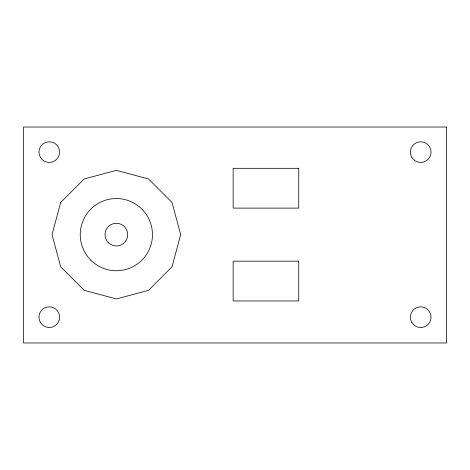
<?xml version="1.0" encoding="UTF-8"?>
<svg xmlns="http://www.w3.org/2000/svg" width="470" height="470" viewBox="0 0 470 470"><rect width="100%" height="100%" fill="white"/><g stroke="black" fill="none" stroke-linecap="round" stroke-linejoin="round"><path stroke-width="0.7" d="M60.665 202.488L52.053 234.642L60.665 266.79L84.201 290.325L116.354 298.943L148.502 290.325L172.038 266.79L180.656 234.642L172.038 202.488L148.502 178.953L116.354 170.34L84.201 178.953L60.665 202.488M446.5 127.029L23.5 127.029L23.5 342.971L446.5 342.971L446.5 127.029M298.744 168.313L233.155 168.313L233.155 208.11L298.744 208.11L298.744 168.313M298.744 261.167L233.155 261.167L233.155 300.964L298.744 300.964L298.744 261.167M411.773 322.338A10.316 10.316 0 0 0 429.645 322.338A10.316 10.316 0 0 0 420.709 306.857A10.316 10.316 0 0 0 411.773 322.338M40.355 322.338A10.316 10.316 0 0 0 58.227 322.338A10.316 10.316 0 0 0 49.291 306.857A10.316 10.316 0 0 0 40.355 322.338M40.355 157.262A10.316 10.316 0 0 0 58.227 157.262A10.316 10.316 0 0 0 49.291 141.787A10.316 10.316 0 0 0 40.355 157.262M411.773 157.262A10.316 10.316 0 0 0 429.645 157.262A10.316 10.316 0 0 0 420.709 141.787A10.316 10.316 0 0 0 411.773 157.262M108.329 242.667A11.351 11.351 0 0 0 127.317 237.579A11.351 11.351 0 0 0 113.417 223.679A11.351 11.351 0 0 0 108.329 242.667M90.822 260.174A36.108 36.108 0 0 0 151.234 243.983A36.108 36.108 0 0 0 107.007 199.762A36.108 36.108 0 0 0 90.822 260.174"/></g></svg>
